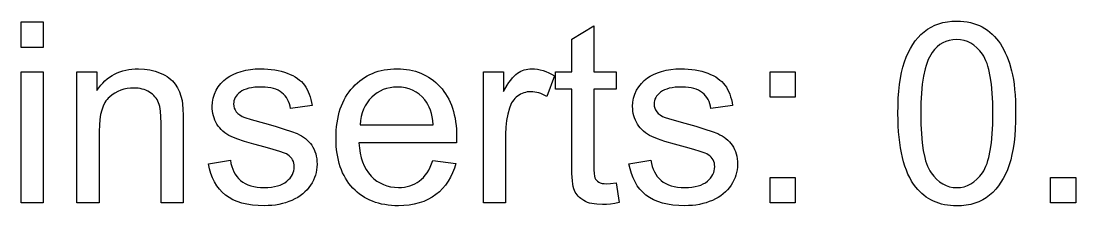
# Model space of a CAD drawing. Extents: x 0.6 to 44.2, y 0 to 23.3.
# Drawn here: x 3.095 to 5.431, y 19.869 to 20.278 of the extents above; entities that cross this region are included whole.
import ezdxf

# ---------------------------------------------------------------- set-up
doc = ezdxf.new("R2010")
doc.units = 0
doc.layers.add('CUTOUTS', color=1, linetype='CONTINUOUS')

msp = doc.modelspace()

# ---------------------------------------------------------------- linework, layer by layer
at = {"layer": 'CUTOUTS'}
for points in [[(3.0946, 20.2195), (3.0946, 20.276), (3.1437, 20.276), (3.1437, 20.2195)], [(4.4127, 19.92), (4.4198, 19.8766), (4.4097, 19.8747), (4.4002, 19.8733), (4.3912, 19.8725), (4.3827, 19.8722), (4.3701, 19.8727), (4.3643, 19.8734), (4.359, 19.8743), (4.354, 19.8755), (4.3493, 19.877), (4.3451, 19.8787), (4.3412, 19.8807), (4.3344, 19.8852), (4.3314, 19.8878), (4.3287, 19.8905), (4.3262, 19.8933), (4.324, 19.8963), (4.3221, 19.8995), (4.3205, 19.9029), (4.3191, 19.9068), (4.3179, 19.9117), (4.3168, 19.9175), (4.316, 19.9243), (4.3149, 19.9407), (4.3145, 19.9609), (4.3145, 20.1276), (4.2785, 20.1276), (4.2785, 20.1658), (4.3145, 20.1658), (4.3145, 20.2376), (4.3633, 20.267), (4.3633, 20.1658), (4.4127, 20.1658), (4.4127, 20.1276), (4.3633, 20.1276), (4.3633, 19.9582), (4.3635, 19.9486), (4.364, 19.9409), (4.3648, 19.9351), (4.3659, 19.9311), (4.3674, 19.9283), (4.3693, 19.9258), (4.3717, 19.9235), (4.3744, 19.9216), (4.3776, 19.92), (4.3815, 19.9189), (4.386, 19.9183), (4.3912, 19.918), (4.4006, 19.9185)], [(5.037, 20.0733), (5.0372, 20.0906), (5.0379, 20.107), (5.0391, 20.1226), (5.0406, 20.1373), (5.0427, 20.1512), (5.0452, 20.1641), (5.0482, 20.1762), (5.0516, 20.1875), (5.0555, 20.198), (5.0598, 20.2079), (5.0645, 20.2171), (5.0697, 20.2258), (5.0754, 20.2338), (5.0815, 20.2412), (5.088, 20.248), (5.095, 20.2542), (5.1024, 20.2597), (5.1103, 20.2645), (5.1187, 20.2685), (5.1275, 20.2718), (5.1368, 20.2744), (5.1465, 20.2762), (5.1567, 20.2773), (5.1674, 20.2777), (5.1753, 20.2775), (5.183, 20.2769), (5.1905, 20.2758), (5.1976, 20.2744), (5.2046, 20.2726), (5.2113, 20.2704), (5.2177, 20.2677), (5.2239, 20.2647), (5.2298, 20.2613), (5.2355, 20.2575), (5.2409, 20.2534), (5.2461, 20.2489), (5.251, 20.244), (5.2556, 20.2388), (5.2599, 20.2332), (5.264, 20.2273), (5.2679, 20.2211), (5.2715, 20.2144), (5.2749, 20.2075), (5.2781, 20.2002), (5.2811, 20.1926), (5.2839, 20.1847), (5.2888, 20.1678), (5.291, 20.1587), (5.2928, 20.1488), (5.2943, 20.1381), (5.2956, 20.1267), (5.2966, 20.1145), (5.2973, 20.1015), (5.2978, 20.0733), (5.2976, 20.0561), (5.2969, 20.0398), (5.2958, 20.0243), (5.2942, 20.0097), (5.2922, 19.9959), (5.2897, 19.983), (5.2868, 19.9709), (5.2834, 19.9597), (5.2795, 19.9492), (5.2753, 19.9393), (5.2705, 19.93), (5.2653, 19.9213), (5.2597, 19.9133), (5.2536, 19.9058), (5.2471, 19.899), (5.2401, 19.8928), (5.2327, 19.8873), (5.2248, 19.8825), (5.2164, 19.8784), (5.2076, 19.8751), (5.1982, 19.8725), (5.1884, 19.8707), (5.1782, 19.8696), (5.1674, 19.8692), (5.1603, 19.8694), (5.1533, 19.8699), (5.1466, 19.8707), (5.1401, 19.8718), (5.1337, 19.8733), (5.1275, 19.875), (5.1216, 19.8771), (5.1158, 19.8796), (5.1102, 19.8823), (5.1048, 19.8854), (5.0996, 19.8888), (5.0946, 19.8925), (5.0898, 19.8966), (5.0852, 19.901), (5.0808, 19.9057), (5.0766, 19.9107), (5.0718, 19.9172), (5.0673, 19.9241), (5.0631, 19.9316), (5.0593, 19.9396), (5.0557, 19.948), (5.0525, 19.957), (5.0495, 19.9664), (5.0469, 19.9763), (5.0446, 19.9867), (5.0426, 19.9976), (5.0409, 20.009), (5.0395, 20.0209), (5.0384, 20.0332), (5.0376, 20.0461), (5.0372, 20.0595)], [(5.0875, 20.0733), (5.0878, 20.0497), (5.0889, 20.0282), (5.0907, 20.0087), (5.0932, 19.9913), (5.0965, 19.9759), (5.0984, 19.969), (5.1004, 19.9626), (5.1027, 19.9567), (5.1051, 19.9514), (5.1077, 19.9465), (5.1105, 19.9422), (5.1165, 19.9346), (5.1227, 19.9279), (5.1293, 19.9223), (5.1363, 19.9177), (5.1436, 19.9142), (5.1512, 19.9116), (5.1591, 19.9101), (5.1674, 19.9096), (5.1757, 19.9101), (5.1837, 19.9116), (5.1913, 19.9142), (5.1986, 19.9178), (5.2055, 19.9224), (5.2121, 19.928), (5.2184, 19.9347), (5.2243, 19.9423), (5.2271, 19.9467), (5.2297, 19.9515), (5.2321, 19.9569), (5.2344, 19.9628), (5.2365, 19.9692), (5.2384, 19.9761), (5.2416, 19.9914), (5.2441, 20.0088), (5.2459, 20.0283), (5.247, 20.0498), (5.2474, 20.0733), (5.247, 20.097), (5.2459, 20.1185), (5.2441, 20.1381), (5.2416, 20.1555), (5.2384, 20.1709), (5.2365, 20.1778), (5.2344, 20.1842), (5.2321, 20.19), (5.2297, 20.1954), (5.2271, 20.2002), (5.2243, 20.2045), (5.2184, 20.2121), (5.2121, 20.2187), (5.2054, 20.2243), (5.1984, 20.2289), (5.1911, 20.2324), (5.1834, 20.235), (5.1753, 20.2365), (5.1669, 20.237), (5.1586, 20.2366), (5.1508, 20.2352), (5.1434, 20.233), (5.1365, 20.2298), (5.1299, 20.2258), (5.1238, 20.2209), (5.1181, 20.2151), (5.1129, 20.2084), (5.1098, 20.2035), (5.1069, 20.1983), (5.1042, 20.1925), (5.1018, 20.1862), (5.0995, 20.1795), (5.0974, 20.1722), (5.0938, 20.1563), (5.091, 20.1385), (5.0891, 20.1187), (5.0879, 20.097)], [(3.0946, 19.876), (3.0946, 20.1658), (3.1437, 20.1658), (3.1437, 19.876)], [(3.2184, 19.876), (3.2184, 20.1658), (3.2626, 20.1658), (3.2626, 20.1246), (3.2667, 20.1304), (3.2711, 20.1358), (3.2756, 20.1408), (3.2804, 20.1455), (3.2854, 20.1498), (3.2906, 20.1537), (3.296, 20.1572), (3.3017, 20.1604), (3.3075, 20.1632), (3.3136, 20.1656), (3.32, 20.1677), (3.3265, 20.1694), (3.3333, 20.1707), (3.3402, 20.1716), (3.3474, 20.1722), (3.3549, 20.1723), (3.3677, 20.1718), (3.3739, 20.171), (3.38, 20.17), (3.386, 20.1687), (3.3918, 20.167), (3.3975, 20.1651), (3.403, 20.1629), (3.4083, 20.1605), (3.4133, 20.1579), (3.4179, 20.155), (3.4222, 20.152), (3.4262, 20.1489), (3.4298, 20.1455), (3.433, 20.142), (3.4359, 20.1382), (3.441, 20.1302), (3.4452, 20.1215), (3.4486, 20.1121), (3.4512, 20.1019), (3.4524, 20.0938), (3.4532, 20.0832), (3.4537, 20.07), (3.4539, 20.0542), (3.4539, 19.876), (3.4048, 19.876), (3.4048, 20.0523), (3.4044, 20.0663), (3.4034, 20.0785), (3.4016, 20.0888), (3.4004, 20.0932), (3.3991, 20.0972), (3.3975, 20.1008), (3.3957, 20.1042), (3.3935, 20.1075), (3.3911, 20.1105), (3.3884, 20.1134), (3.3855, 20.1161), (3.3823, 20.1186), (3.3787, 20.1209), (3.375, 20.123), (3.3711, 20.1248), (3.3671, 20.1263), (3.3629, 20.1276), (3.3585, 20.1285), (3.354, 20.1292), (3.3445, 20.1298), (3.3368, 20.1295), (3.3294, 20.1285), (3.3222, 20.127), (3.3153, 20.1248), (3.3086, 20.122), (3.3023, 20.1186), (3.2962, 20.1145), (3.2903, 20.1099), (3.2876, 20.1072), (3.285, 20.1043), (3.2826, 20.1011), (3.2804, 20.0977), (3.2765, 20.0899), (3.2733, 20.081), (3.2708, 20.071), (3.269, 20.0599), (3.2679, 20.0476), (3.2676, 20.0343), (3.2676, 19.876)], [(3.5096, 19.9625), (3.5581, 19.9702), (3.5594, 19.9631), (3.5611, 19.9564), (3.5633, 19.9502), (3.5659, 19.9444), (3.569, 19.939), (3.5725, 19.934), (3.5765, 19.9295), (3.5809, 19.9254), (3.5858, 19.9218), (3.5912, 19.9186), (3.597, 19.9159), (3.6033, 19.9137), (3.6101, 19.912), (3.6173, 19.9108), (3.625, 19.9101), (3.6332, 19.9099), (3.6414, 19.9101), (3.649, 19.9107), (3.6561, 19.9118), (3.6626, 19.9133), (3.6687, 19.9152), (3.6741, 19.9176), (3.679, 19.9204), (3.6834, 19.9236), (3.6872, 19.9272), (3.6905, 19.9308), (3.6934, 19.9346), (3.6957, 19.9386), (3.6975, 19.9427), (3.6987, 19.947), (3.6995, 19.9514), (3.6998, 19.956), (3.6995, 19.96), (3.6989, 19.9639), (3.6977, 19.9675), (3.6961, 19.9708), (3.6941, 19.974), (3.6916, 19.9769), (3.6887, 19.9797), (3.6853, 19.9822), (3.6823, 19.9839), (3.6784, 19.9857), (3.6677, 19.9896), (3.6533, 19.994), (3.6351, 19.9988), (3.6101, 20.0054), (3.5894, 20.0115), (3.5727, 20.0172), (3.5602, 20.0224), (3.5551, 20.025), (3.5504, 20.0279), (3.546, 20.031), (3.5418, 20.0343), (3.538, 20.0378), (3.5346, 20.0416), (3.5314, 20.0457), (3.5285, 20.05), (3.526, 20.0544), (3.5238, 20.059), (3.522, 20.0637), (3.5205, 20.0685), (3.5193, 20.0734), (3.5184, 20.0784), (3.5179, 20.0836), (3.5178, 20.0889), (3.5183, 20.0984), (3.52, 20.1075), (3.5228, 20.1163), (3.5266, 20.1247), (3.5315, 20.1326), (3.5371, 20.1398), (3.5435, 20.1463), (3.5508, 20.1522), (3.557, 20.1562), (3.5643, 20.16), (3.5726, 20.1634), (3.582, 20.1665), (3.5921, 20.169), (3.6025, 20.1709), (3.6133, 20.172), (3.6244, 20.1723), (3.6328, 20.1722), (3.641, 20.1717), (3.6489, 20.171), (3.6565, 20.1699), (3.6638, 20.1685), (3.6709, 20.1668), (3.6778, 20.1648), (3.6843, 20.1625), (3.6906, 20.16), (3.6964, 20.1572), (3.7018, 20.1542), (3.7067, 20.151), (3.7113, 20.1475), (3.7154, 20.1439), (3.7191, 20.14), (3.7224, 20.1359), (3.7254, 20.1315), (3.7281, 20.1268), (3.7305, 20.1217), (3.7328, 20.1163), (3.7348, 20.1105), (3.7365, 20.1044), (3.738, 20.0979), (3.7393, 20.091), (3.6913, 20.0845), (3.6903, 20.0899), (3.6889, 20.0951), (3.6871, 20.0999), (3.6849, 20.1044), (3.6824, 20.1086), (3.6794, 20.1125), (3.6761, 20.1161), (3.6723, 20.1194), (3.6682, 20.1224), (3.6637, 20.1249), (3.6587, 20.1271), (3.6534, 20.1288), (3.6477, 20.1302), (3.6415, 20.1312), (3.635, 20.1318), (3.628, 20.132), (3.6198, 20.1318), (3.6123, 20.1313), (3.6053, 20.1304), (3.599, 20.1292), (3.5933, 20.1276), (3.5881, 20.1257), (3.5836, 20.1234), (3.5797, 20.1208), (3.5763, 20.1179), (3.5734, 20.1149), (3.5709, 20.1118), (3.5689, 20.1086), (3.5673, 20.1053), (3.5661, 20.1018), (3.5655, 20.0983), (3.5652, 20.0946), (3.5656, 20.0899), (3.5667, 20.0855), (3.5686, 20.0813), (3.5712, 20.0774), (3.5747, 20.0736), (3.579, 20.0702), (3.5841, 20.0671), (3.5901, 20.0643), (3.6046, 20.0598), (3.6335, 20.0517), (3.6575, 20.0451), (3.6777, 20.0391), (3.6939, 20.0337), (3.7062, 20.029), (3.7112, 20.0266), (3.7159, 20.024), (3.7204, 20.0212), (3.7246, 20.0181), (3.7285, 20.0147), (3.7321, 20.0111), (3.7354, 20.0073), (3.7385, 20.0032), (3.7412, 19.9988), (3.7436, 19.9942), (3.7456, 19.9893), (3.7473, 19.9842), (3.7486, 19.9788), (3.7495, 19.9732), (3.75, 19.9673), (3.7502, 19.9612), (3.75, 19.9551), (3.7493, 19.9491), (3.7482, 19.9431), (3.7467, 19.9373), (3.7446, 19.9316), (3.7422, 19.9259), (3.7393, 19.9204), (3.7359, 19.9149), (3.7321, 19.9096), (3.728, 19.9047), (3.7234, 19.9), (3.7184, 19.8957), (3.713, 19.8916), (3.7073, 19.8879), (3.7011, 19.8845), (3.6946, 19.8813), (3.6877, 19.8786), (3.6806, 19.8762), (3.6733, 19.8741), (3.6658, 19.8724), (3.658, 19.8711), (3.6501, 19.8702), (3.6419, 19.8697), (3.6335, 19.8695), (3.6198, 19.8698), (3.6069, 19.8709), (3.5949, 19.8728), (3.5837, 19.8753), (3.5734, 19.8786), (3.5638, 19.8827), (3.5552, 19.8874), (3.5474, 19.8929), (3.5403, 19.8992), (3.5339, 19.9061), (3.5282, 19.9137), (3.5231, 19.9221), (3.5187, 19.9311), (3.515, 19.9409), (3.512, 19.9513)], [(4.007, 19.9693), (4.0577, 19.9631), (4.0544, 19.9523), (4.0505, 19.9421), (4.0459, 19.9325), (4.0406, 19.9236), (4.0347, 19.9153), (4.0282, 19.9076), (4.0211, 19.9005), (4.0133, 19.894), (4.0049, 19.8883), (3.9959, 19.8833), (3.9864, 19.8791), (3.9763, 19.8756), (3.9656, 19.8729), (3.9544, 19.871), (3.9427, 19.8699), (3.9303, 19.8695), (3.9225, 19.8696), (3.9148, 19.8701), (3.9074, 19.8709), (3.9002, 19.8719), (3.8932, 19.8733), (3.8863, 19.875), (3.8797, 19.877), (3.8733, 19.8793), (3.8671, 19.8819), (3.8611, 19.8848), (3.8553, 19.888), (3.8498, 19.8915), (3.8444, 19.8953), (3.8392, 19.8995), (3.8343, 19.9039), (3.8295, 19.9086), (3.825, 19.9136), (3.8208, 19.9189), (3.8168, 19.9244), (3.8132, 19.9302), (3.8099, 19.9362), (3.8068, 19.9424), (3.804, 19.9489), (3.8016, 19.9557), (3.7994, 19.9627), (3.7975, 19.9699), (3.7959, 19.9774), (3.7946, 19.9851), (3.7936, 19.9931), (3.7928, 20.0013), (3.7923, 20.0185), (3.7924, 20.0275), (3.7928, 20.0362), (3.7936, 20.0447), (3.7946, 20.053), (3.7959, 20.061), (3.7975, 20.0687), (3.7995, 20.0762), (3.8017, 20.0834), (3.8042, 20.0904), (3.807, 20.0971), (3.81, 20.1035), (3.8134, 20.1097), (3.8171, 20.1157), (3.8211, 20.1214), (3.8253, 20.1268), (3.8299, 20.132), (3.8347, 20.1369), (3.8397, 20.1414), (3.8448, 20.1457), (3.8501, 20.1496), (3.8556, 20.1533), (3.8613, 20.1566), (3.8671, 20.1596), (3.8732, 20.1622), (3.8793, 20.1646), (3.8857, 20.1667), (3.8923, 20.1684), (3.899, 20.1698), (3.9059, 20.1709), (3.9129, 20.1717), (3.9202, 20.1722), (3.9276, 20.1723), (3.9348, 20.1722), (3.9418, 20.1717), (3.9486, 20.171), (3.9553, 20.1699), (3.9618, 20.1685), (3.9682, 20.1668), (3.9744, 20.1648), (3.9804, 20.1625), (3.9862, 20.1598), (3.9919, 20.1569), (3.9974, 20.1536), (4.0028, 20.1501), (4.008, 20.1462), (4.013, 20.1421), (4.0179, 20.1376), (4.0225, 20.1328), (4.027, 20.1277), (4.0312, 20.1224), (4.0351, 20.1168), (4.0387, 20.111), (4.042, 20.1049), (4.045, 20.0986), (4.0477, 20.092), (4.0502, 20.0852), (4.0523, 20.0781), (4.0542, 20.0707), (4.0558, 20.0632), (4.0571, 20.0553), (4.0581, 20.0472), (4.0588, 20.0389), (4.0594, 20.0215), (4.0591, 20.0084), (3.843, 20.0084), (3.844, 19.9968), (3.8457, 19.9859), (3.8481, 19.9757), (3.8511, 19.9662), (3.8548, 19.9574), (3.8592, 19.9493), (3.8643, 19.9419), (3.87, 19.9352), (3.8763, 19.9293), (3.8829, 19.9241), (3.8899, 19.9198), (3.8973, 19.9162), (3.9051, 19.9134), (3.9132, 19.9114), (3.9217, 19.9103), (3.9306, 19.9099), (3.9372, 19.9101), (3.9436, 19.9107), (3.9497, 19.9119), (3.9556, 19.9134), (3.9613, 19.9154), (3.9667, 19.9178), (3.9718, 19.9207), (3.9767, 19.924), (3.9814, 19.9279), (3.9858, 19.9322), (3.9899, 19.9371), (3.9938, 19.9425), (3.9975, 19.9484), (4.0009, 19.9548), (4.0041, 19.9618)], [(4.1189, 19.876), (4.1189, 20.1658), (4.1631, 20.1658), (4.1631, 20.1219), (4.1714, 20.136), (4.1754, 20.142), (4.1793, 20.1474), (4.1832, 20.1522), (4.187, 20.1563), (4.1907, 20.1597), (4.1943, 20.1625), (4.1979, 20.1648), (4.2016, 20.1668), (4.2054, 20.1685), (4.2093, 20.1699), (4.2133, 20.171), (4.2174, 20.1717), (4.2216, 20.1722), (4.2258, 20.1723), (4.232, 20.1721), (4.2383, 20.1714), (4.2445, 20.1701), (4.2508, 20.1684), (4.2572, 20.1662), (4.2635, 20.1634), (4.2699, 20.1602), (4.2763, 20.1565), (4.2594, 20.111), (4.2504, 20.1156), (4.2459, 20.1174), (4.2414, 20.1189), (4.2369, 20.1201), (4.2324, 20.1209), (4.2279, 20.1214), (4.2234, 20.1216), (4.2194, 20.1214), (4.2155, 20.121), (4.2117, 20.1202), (4.2081, 20.1192), (4.2045, 20.1178), (4.2011, 20.1161), (4.1977, 20.1142), (4.1944, 20.1119), (4.1913, 20.1094), (4.1885, 20.1066), (4.1859, 20.1036), (4.1835, 20.1003), (4.1813, 20.0969), (4.1793, 20.0932), (4.1762, 20.085), (4.1726, 20.0716), (4.17, 20.0576), (4.1685, 20.043), (4.168, 20.0277), (4.168, 19.876)], [(4.4411, 19.9625), (4.4897, 19.9702), (4.4909, 19.9631), (4.4926, 19.9564), (4.4948, 19.9502), (4.4974, 19.9444), (4.5005, 19.939), (4.504, 19.934), (4.508, 19.9295), (4.5124, 19.9254), (4.5173, 19.9218), (4.5227, 19.9186), (4.5286, 19.9159), (4.5349, 19.9137), (4.5416, 19.912), (4.5488, 19.9108), (4.5565, 19.9101), (4.5647, 19.9099), (4.5729, 19.9101), (4.5805, 19.9107), (4.5876, 19.9118), (4.5942, 19.9133), (4.6002, 19.9152), (4.6056, 19.9176), (4.6105, 19.9204), (4.6149, 19.9236), (4.6187, 19.9272), (4.6221, 19.9308), (4.6249, 19.9346), (4.6272, 19.9386), (4.629, 19.9427), (4.6302, 19.947), (4.631, 19.9514), (4.6313, 19.956), (4.631, 19.96), (4.6304, 19.9639), (4.6292, 19.9675), (4.6277, 19.9708), (4.6256, 19.974), (4.6231, 19.9769), (4.6202, 19.9797), (4.6168, 19.9822), (4.6138, 19.9839), (4.6099, 19.9857), (4.5992, 19.9896), (4.5848, 19.994), (4.5666, 19.9988), (4.5417, 20.0054), (4.5209, 20.0115), (4.5042, 20.0172), (4.4917, 20.0224), (4.4866, 20.025), (4.4819, 20.0279), (4.4775, 20.031), (4.4734, 20.0343), (4.4696, 20.0378), (4.4661, 20.0416), (4.4629, 20.0457), (4.4601, 20.05), (4.4575, 20.0544), (4.4553, 20.059), (4.4535, 20.0637), (4.452, 20.0685), (4.4508, 20.0734), (4.45, 20.0784), (4.4494, 20.0836), (4.4493, 20.0889), (4.4498, 20.0984), (4.4515, 20.1075), (4.4543, 20.1163), (4.4581, 20.1247), (4.463, 20.1326), (4.4686, 20.1398), (4.4751, 20.1463), (4.4823, 20.1522), (4.4885, 20.1562), (4.4958, 20.16), (4.5042, 20.1634), (4.5135, 20.1665), (4.5236, 20.169), (4.534, 20.1709), (4.5448, 20.172), (4.556, 20.1723), (4.5644, 20.1722), (4.5725, 20.1717), (4.5804, 20.171), (4.588, 20.1699), (4.5953, 20.1685), (4.6024, 20.1668), (4.6093, 20.1648), (4.6159, 20.1625), (4.6221, 20.16), (4.6279, 20.1572), (4.6333, 20.1542), (4.6383, 20.151), (4.6428, 20.1475), (4.6469, 20.1439), (4.6506, 20.14), (4.6539, 20.1359), (4.6569, 20.1315), (4.6596, 20.1268), (4.6621, 20.1217), (4.6643, 20.1163), (4.6663, 20.1105), (4.668, 20.1044), (4.6696, 20.0979), (4.6708, 20.091), (4.6228, 20.0845), (4.6218, 20.0899), (4.6204, 20.0951), (4.6186, 20.0999), (4.6164, 20.1044), (4.6139, 20.1086), (4.6109, 20.1125), (4.6076, 20.1161), (4.6038, 20.1194), (4.5997, 20.1224), (4.5952, 20.1249), (4.5903, 20.1271), (4.5849, 20.1288), (4.5792, 20.1302), (4.573, 20.1312), (4.5665, 20.1318), (4.5595, 20.132), (4.5514, 20.1318), (4.5438, 20.1313), (4.5369, 20.1304), (4.5305, 20.1292), (4.5248, 20.1276), (4.5197, 20.1257), (4.5151, 20.1234), (4.5112, 20.1208), (4.5078, 20.1179), (4.5049, 20.1149), (4.5024, 20.1118), (4.5004, 20.1086), (4.4988, 20.1053), (4.4977, 20.1018), (4.497, 20.0983), (4.4968, 20.0946), (4.4971, 20.0899), (4.4983, 20.0855), (4.5001, 20.0813), (4.5028, 20.0774), (4.5062, 20.0736), (4.5105, 20.0702), (4.5156, 20.0671), (4.5216, 20.0643), (4.5361, 20.0598), (4.565, 20.0517), (4.5891, 20.0451), (4.6092, 20.0391), (4.6254, 20.0337), (4.6377, 20.029), (4.6427, 20.0266), (4.6474, 20.024), (4.6519, 20.0212), (4.6561, 20.0181), (4.66, 20.0147), (4.6636, 20.0111), (4.6669, 20.0073), (4.67, 20.0032), (4.6728, 19.9988), (4.6751, 19.9942), (4.6772, 19.9893), (4.6788, 19.9842), (4.6801, 19.9788), (4.681, 19.9732), (4.6816, 19.9673), (4.6817, 19.9612), (4.6815, 19.9551), (4.6809, 19.9491), (4.6797, 19.9431), (4.6782, 19.9373), (4.6762, 19.9316), (4.6737, 19.9259), (4.6708, 19.9204), (4.6674, 19.9149), (4.6636, 19.9096), (4.6595, 19.9047), (4.6549, 19.9), (4.6499, 19.8957), (4.6446, 19.8916), (4.6388, 19.8879), (4.6326, 19.8845), (4.6261, 19.8813), (4.6192, 19.8786), (4.6121, 19.8762), (4.6048, 19.8741), (4.5973, 19.8724), (4.5895, 19.8711), (4.5816, 19.8702), (4.5734, 19.8697), (4.565, 19.8695), (4.5513, 19.8698), (4.5384, 19.8709), (4.5264, 19.8728), (4.5152, 19.8753), (4.5049, 19.8786), (4.4954, 19.8827), (4.4867, 19.8874), (4.4789, 19.8929), (4.4718, 19.8992), (4.4654, 19.9061), (4.4597, 19.9137), (4.4546, 19.9221), (4.4502, 19.9311), (4.4465, 19.9409), (4.4435, 19.9513)], [(4.7538, 20.1099), (4.7538, 20.1658), (4.8097, 20.1658), (4.8097, 20.1099)], [(3.8457, 20.0487), (4.0075, 20.0487), (4.0065, 20.0576), (4.0051, 20.0659), (4.0034, 20.0736), (4.0013, 20.0807), (3.9987, 20.0873), (3.9959, 20.0933), (3.9926, 20.0987), (3.989, 20.1036), (3.9829, 20.1102), (3.9764, 20.116), (3.9694, 20.1209), (3.962, 20.1249), (3.9542, 20.128), (3.946, 20.1302), (3.9373, 20.1315), (3.9281, 20.132), (3.9198, 20.1316), (3.9119, 20.1305), (3.9043, 20.1288), (3.897, 20.1263), (3.89, 20.1231), (3.8834, 20.1192), (3.8772, 20.1146), (3.8712, 20.1093), (3.8658, 20.1034), (3.861, 20.097), (3.8568, 20.0902), (3.8533, 20.0828), (3.8505, 20.075), (3.8482, 20.0667), (3.8467, 20.058)], [(4.7538, 19.876), (4.7538, 19.932), (4.8097, 19.932), (4.8097, 19.876)], [(5.3753, 19.876), (5.3753, 19.932), (5.4313, 19.932), (5.4313, 19.876)]]:
    msp.add_lwpolyline(points, close=True, dxfattribs=at)

doc.saveas('drawing.dxf')
